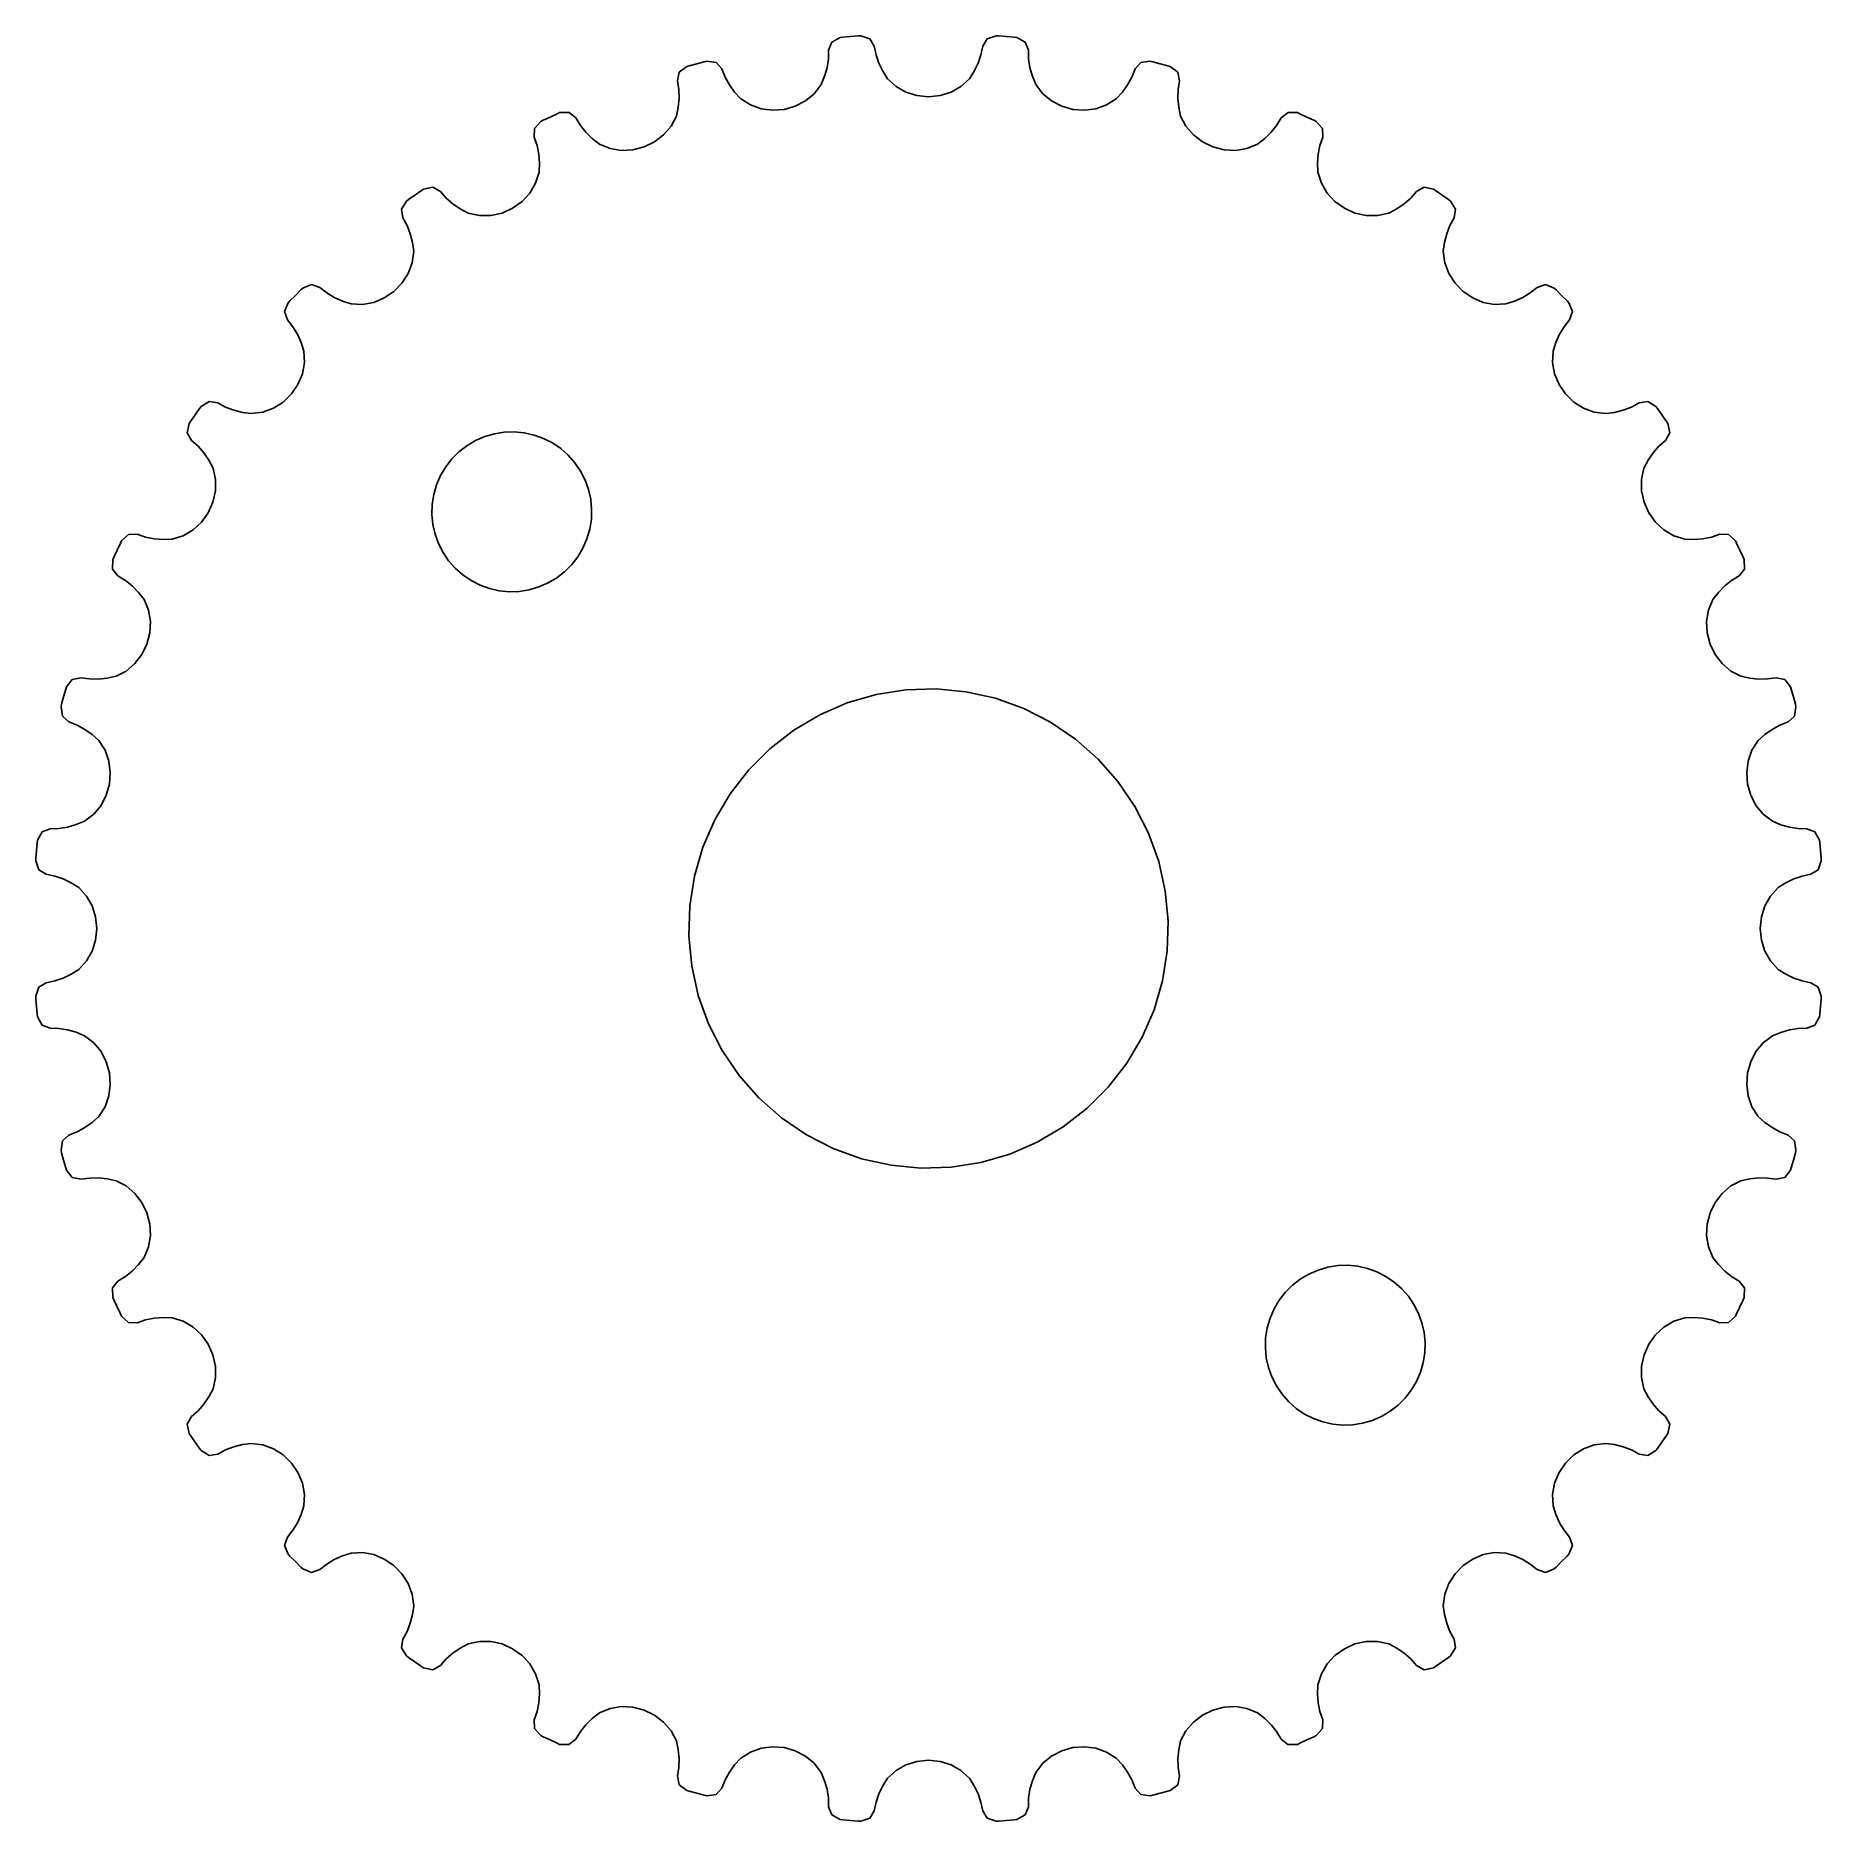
# Model space of a CAD drawing. Header units: metres. Extents: x -11 to 11, y 99 to 231.
# Drawn here: x -11.17 to 11.17, y 208.83 to 231.17 of the extents above.
import ezdxf

# ---------------------------------------------------------------- set-up
doc = ezdxf.new("R2010")
doc.units = ezdxf.units.M

msp = doc.modelspace()

# ---------------------------------------------------------------- linework, layer by layer
for p, q in [((-1.21014, 231.094), (-1.24944, 230.993)), ((-1.10609, 231.15), (-1.21014, 231.094)), ((-1.07396, 231.154), (-1.10609, 231.15)), ((-0.976593, 231.163), (-1.07396, 231.154)), ((-0.879135, 231.171), (-0.976593, 231.163)), ((-0.846924, 231.173), (-0.879135, 231.171)), ((-0.734589, 231.136), (-0.846924, 231.173)), ((-0.678375, 231.043), (-0.734589, 231.136)), ((0.734741, 231.136), (0.678375, 231.043)), ((0.846924, 231.173), (0.734741, 231.136)), ((0.879135, 231.171), (0.846924, 231.173)), ((0.976593, 231.163), (0.879135, 231.171)), ((1.07396, 231.154), (0.976593, 231.163)), ((1.10609, 231.15), (1.07396, 231.154)), ((1.21028, 231.094), (1.10609, 231.15)), ((1.24944, 230.993), (1.21028, 231.094)), ((-2.80554, 230.848), (-2.9001, 230.823)), ((-2.77423, 230.856), (-2.80554, 230.848)), ((-2.65717, 230.839), (-2.77423, 230.856)), ((-2.5856, 230.757), (-2.65717, 230.839)), ((-1.25269, 230.882), (-1.26949, 230.773)), ((-1.24944, 230.993), (-1.25269, 230.882)), ((-0.655991, 230.935), (-0.678375, 231.043)), ((-0.620392, 230.83), (-0.655991, 230.935)), ((0.656052, 230.935), (0.620544, 230.83)), ((0.678375, 231.043), (0.656052, 230.935)), ((1.25275, 230.882), (1.24944, 230.993)), ((1.26964, 230.773), (1.25275, 230.882)), ((2.6573, 230.839), (2.5856, 230.757)), ((2.77423, 230.856), (2.6573, 230.839)), ((2.80554, 230.848), (2.77423, 230.856)), ((2.9001, 230.823), (2.80554, 230.848)), ((-3.11826, 230.716), (-3.1393, 230.609)), ((-3.02553, 230.789), (-3.11826, 230.716)), ((-2.99445, 230.798), (-3.02553, 230.789)), ((-2.9001, 230.823), (-2.99445, 230.798)), ((-2.54482, 230.655), (-2.5856, 230.757)), ((-2.49158, 230.558), (-2.54482, 230.655)), ((-1.29945, 230.666), (-1.34222, 230.561)), ((-1.26949, 230.773), (-1.29945, 230.666)), ((-0.572189, 230.729), (-0.620392, 230.83)), ((-0.511993, 230.633), (-0.572189, 230.729)), ((-0.406158, 230.536), (-0.511993, 230.633)), ((0.511993, 230.633), (0.406158, 230.536)), ((0.572357, 230.729), (0.511993, 230.633)), ((0.620544, 230.83), (0.572357, 230.729)), ((1.29962, 230.666), (1.26964, 230.773)), ((1.34222, 230.561), (1.29962, 230.666)), ((2.54486, 230.655), (2.49173, 230.558)), ((2.5856, 230.757), (2.54486, 230.655)), ((2.99445, 230.798), (2.9001, 230.823)), ((3.02553, 230.789), (2.99445, 230.798)), ((3.11839, 230.716), (3.02553, 230.789)), ((3.1393, 230.609), (3.11839, 230.716)), ((-3.1393, 230.609), (-3.12338, 230.5)), ((-3.12096, 230.389), (-3.13179, 230.278)), ((-3.12338, 230.5), (-3.12096, 230.389)), ((-2.42662, 230.467), (-2.49158, 230.558)), ((-2.35068, 230.383), (-2.42662, 230.467)), ((-1.42958, 230.447), (-1.53999, 230.356)), ((-1.34222, 230.561), (-1.42958, 230.447)), ((-0.281647, 230.466), (-0.406158, 230.536)), ((-0.144287, 230.423), (-0.281647, 230.466)), ((0, 230.409), (-0.144287, 230.423)), ((0.144287, 230.423), (0, 230.409)), ((0.281647, 230.466), (0.144287, 230.423)), ((0.406158, 230.536), (0.281647, 230.466)), ((1.42958, 230.447), (1.34222, 230.561)), ((1.53999, 230.356), (1.42958, 230.447)), ((2.42679, 230.467), (2.35068, 230.383)), ((2.49173, 230.558), (2.42679, 230.467)), ((3.12109, 230.389), (3.12343, 230.5)), ((3.13196, 230.278), (3.12109, 230.389)), ((3.12343, 230.5), (3.1393, 230.609)), ((-4.6467, 230.196), (-4.73549, 230.155)), ((-4.61723, 230.21), (-4.6467, 230.196)), ((-4.49899, 230.213), (-4.61723, 230.21)), ((-4.41426, 230.145), (-4.49899, 230.213)), ((-3.15569, 230.167), (-3.22191, 230.04)), ((-3.13179, 230.278), (-3.15569, 230.167)), ((-2.22958, 230.306), (-2.35068, 230.383)), ((-2.09474, 230.258), (-2.22958, 230.306)), ((-1.95204, 230.24), (-2.09474, 230.258)), ((-1.80743, 230.25), (-1.95204, 230.24)), ((-1.66783, 230.29), (-1.80743, 230.25)), ((-1.53999, 230.356), (-1.66783, 230.29)), ((1.66783, 230.29), (1.53999, 230.356)), ((1.80743, 230.25), (1.66783, 230.29)), ((1.95204, 230.24), (1.80743, 230.25)), ((2.09474, 230.258), (1.95204, 230.24)), ((2.22958, 230.306), (2.09474, 230.258)), ((2.35068, 230.383), (2.22958, 230.306)), ((3.15569, 230.167), (3.13196, 230.278)), ((3.22191, 230.04), (3.15569, 230.167)), ((4.49911, 230.213), (4.41426, 230.145)), ((4.61723, 230.21), (4.49911, 230.213)), ((4.6467, 230.196), (4.61723, 230.21)), ((4.73549, 230.155), (4.6467, 230.196)), ((-4.93163, 230.011), (-4.93378, 229.902)), ((-4.85303, 230.1), (-4.93163, 230.011)), ((-4.82393, 230.114), (-4.85303, 230.1)), ((-4.73549, 230.155), (-4.82393, 230.114)), ((-4.35631, 230.051), (-4.41426, 230.145)), ((-4.28706, 229.965), (-4.35631, 230.051)), ((-4.20734, 229.887), (-4.28706, 229.965)), ((-3.22191, 230.04), (-3.31485, 229.931)), ((3.31485, 229.931), (3.22191, 230.04)), ((4.28722, 229.965), (4.20749, 229.887)), ((4.35637, 230.051), (4.28722, 229.965)), ((4.41426, 230.145), (4.35637, 230.051)), ((4.82393, 230.114), (4.73549, 230.155)), ((4.85303, 230.1), (4.82393, 230.114)), ((4.93175, 230.011), (4.85303, 230.1)), ((4.93378, 229.902), (4.93175, 230.011)), ((-4.93378, 229.902), (-4.89917, 229.798)), ((-4.89917, 229.798), (-4.87759, 229.689)), ((-4.11794, 229.817), (-4.20734, 229.887)), ((-3.98526, 229.762), (-4.11794, 229.817)), ((-3.84418, 229.738), (-3.98526, 229.762)), ((-3.70049, 229.745), (-3.84418, 229.738)), ((-3.55995, 229.781), (-3.70049, 229.745)), ((-3.42931, 229.844), (-3.55995, 229.781)), ((-3.31485, 229.931), (-3.42931, 229.844)), ((3.42931, 229.844), (3.31485, 229.931)), ((3.55995, 229.781), (3.42931, 229.844)), ((3.70049, 229.745), (3.55995, 229.781)), ((3.84418, 229.738), (3.70049, 229.745)), ((3.98526, 229.762), (3.84418, 229.738)), ((4.11794, 229.817), (3.98526, 229.762)), ((4.20749, 229.887), (4.11794, 229.817)), ((4.87773, 229.689), (4.89922, 229.798)), ((4.89922, 229.798), (4.93378, 229.902)), ((-4.87759, 229.689), (-4.86897, 229.578)), ((-4.86897, 229.578), (-4.87326, 229.465)), ((4.86913, 229.578), (4.87773, 229.689)), ((4.87326, 229.465), (4.86913, 229.578)), ((-6.20412, 229.277), (-6.31996, 229.253)), ((-6.10878, 229.224), (-6.20412, 229.277)), ((-4.91634, 229.328), (-4.98898, 229.204)), ((-4.87326, 229.465), (-4.91634, 229.328)), ((4.91634, 229.328), (4.87326, 229.465)), ((4.98898, 229.204), (4.91634, 229.328)), ((6.20424, 229.277), (6.10878, 229.224)), ((6.31996, 229.253), (6.20424, 229.277)), ((-6.53308, 229.103), (-6.59515, 229.003)), ((-6.50687, 229.122), (-6.53308, 229.103)), ((-6.427, 229.179), (-6.50687, 229.122)), ((-6.34666, 229.234), (-6.427, 229.179)), ((-6.31996, 229.253), (-6.34666, 229.234)), ((-6.03545, 229.142), (-6.10878, 229.224)), ((-5.95229, 229.069), (-6.03545, 229.142)), ((-5.8602, 229.006), (-5.95229, 229.069)), ((-5.08656, 229.099), (-5.20432, 229.014)), ((-4.98898, 229.204), (-5.08656, 229.099)), ((5.08656, 229.099), (4.98898, 229.204)), ((5.20432, 229.014), (5.08656, 229.099)), ((5.95242, 229.069), (5.86035, 229.006)), ((6.03549, 229.142), (5.95242, 229.069)), ((6.10878, 229.224), (6.03549, 229.142)), ((6.34666, 229.234), (6.31996, 229.253)), ((6.427, 229.179), (6.34666, 229.234)), ((6.50687, 229.122), (6.427, 229.179)), ((6.53308, 229.103), (6.50687, 229.122)), ((6.59526, 229.003), (6.53308, 229.103)), ((-6.59515, 229.003), (-6.57834, 228.895)), ((-6.57834, 228.895), (-6.52611, 228.798)), ((-5.76007, 228.953), (-5.8602, 229.006)), ((-5.61984, 228.922), (-5.76007, 228.953)), ((-5.47682, 228.923), (-5.61984, 228.922)), ((-5.33649, 228.954), (-5.47682, 228.923)), ((-5.20432, 229.014), (-5.33649, 228.954)), ((5.33649, 228.954), (5.20432, 229.014)), ((5.47682, 228.923), (5.33649, 228.954)), ((5.61984, 228.922), (5.47682, 228.923)), ((5.76007, 228.953), (5.61984, 228.922)), ((5.86035, 229.006), (5.76007, 228.953)), ((6.52614, 228.798), (6.57834, 228.895)), ((6.57834, 228.895), (6.59526, 229.003)), ((-6.52611, 228.798), (-6.48604, 228.695)), ((-6.48604, 228.695), (-6.45822, 228.587)), ((6.45836, 228.587), (6.48616, 228.695)), ((6.48616, 228.695), (6.52614, 228.798)), ((-6.44276, 228.475), (-6.46138, 228.332)), ((-6.45822, 228.587), (-6.44276, 228.475)), ((6.44276, 228.475), (6.45836, 228.587)), ((6.46138, 228.332), (6.44276, 228.475)), ((-6.51154, 228.198), (-6.58928, 228.077)), ((-6.46138, 228.332), (-6.51154, 228.198)), ((6.51154, 228.198), (6.46138, 228.332)), ((6.58928, 228.077), (6.51154, 228.198)), ((-7.85379, 227.992), (-7.92323, 227.923)), ((-7.83064, 228.015), (-7.85379, 227.992)), ((-7.72073, 228.058), (-7.83064, 228.015)), ((-7.61771, 228.023), (-7.72073, 228.058)), ((-7.53119, 227.955), (-7.61771, 228.023)), ((-7.43666, 227.897), (-7.53119, 227.955)), ((-6.69054, 227.973), (-6.81035, 227.892)), ((-6.58928, 228.077), (-6.69054, 227.973)), ((6.69054, 227.973), (6.58928, 228.077)), ((6.81035, 227.892), (6.69054, 227.973)), ((7.53123, 227.955), (7.43677, 227.897)), ((7.61771, 228.023), (7.53123, 227.955)), ((7.72084, 228.058), (7.61771, 228.023)), ((7.83064, 228.015), (7.72084, 228.058)), ((7.85379, 227.992), (7.83064, 228.015)), ((7.92323, 227.923), (7.85379, 227.992)), ((-8.01462, 227.831), (-8.05829, 227.721)), ((-8.05829, 227.721), (-8.02304, 227.618)), ((-7.99208, 227.854), (-8.01462, 227.831)), ((-7.92323, 227.923), (-7.99208, 227.854)), ((-7.33501, 227.851), (-7.43666, 227.897)), ((-7.22719, 227.816), (-7.33501, 227.851)), ((-7.08366, 227.81), (-7.22719, 227.816)), ((-6.94305, 227.836), (-7.08366, 227.81)), ((-6.81035, 227.892), (-6.94305, 227.836)), ((6.94305, 227.836), (6.81035, 227.892)), ((7.08366, 227.81), (6.94305, 227.836)), ((7.22719, 227.816), (7.08366, 227.81)), ((7.33514, 227.851), (7.22719, 227.816)), ((7.43677, 227.897), (7.33514, 227.851)), ((7.99208, 227.854), (7.92323, 227.923)), ((8.01462, 227.831), (7.99208, 227.854)), ((8.05838, 227.721), (8.01462, 227.831)), ((8.02304, 227.618), (8.05838, 227.721)), ((-8.02304, 227.618), (-7.95474, 227.531)), ((-7.95474, 227.531), (-7.8974, 227.437)), ((7.89749, 227.437), (7.95477, 227.531)), ((7.95477, 227.531), (8.02304, 227.618)), ((-7.8974, 227.437), (-7.85123, 227.335)), ((-7.85123, 227.335), (-7.8165, 227.227)), ((7.8165, 227.227), (7.85135, 227.335)), ((7.85135, 227.335), (7.89749, 227.437)), ((-7.81009, 227.084), (-7.83624, 226.943)), ((-7.8165, 227.227), (-7.81009, 227.084)), ((7.81009, 227.084), (7.8165, 227.227)), ((7.83624, 226.943), (7.81009, 227.084)), ((-7.83624, 226.943), (-7.89177, 226.81)), ((7.89177, 226.81), (7.83624, 226.943)), ((-9.00276, 226.595), (-9.10341, 226.533)), ((-8.89516, 226.578), (-9.00276, 226.595)), ((-8.07727, 226.589), (-8.19832, 226.512)), ((-7.97346, 226.691), (-8.07727, 226.589)), ((-7.89177, 226.81), (-7.97346, 226.691)), ((7.97346, 226.691), (7.89177, 226.81)), ((8.07727, 226.589), (7.97346, 226.691)), ((8.19832, 226.512), (8.07727, 226.589)), ((9.00285, 226.595), (8.89516, 226.578)), ((9.10341, 226.533), (9.00285, 226.595)), ((-9.17873, 226.427), (-9.23445, 226.347)), ((-9.12228, 226.507), (-9.17873, 226.427)), ((-9.10341, 226.533), (-9.12228, 226.507)), ((-8.79811, 226.526), (-8.89516, 226.578)), ((-8.69507, 226.486), (-8.79811, 226.526)), ((-8.58694, 226.458), (-8.69507, 226.486)), ((-8.47472, 226.443), (-8.58694, 226.458)), ((-8.33226, 226.461), (-8.47472, 226.443)), ((-8.19832, 226.512), (-8.33226, 226.461)), ((8.33226, 226.461), (8.19832, 226.512)), ((8.47472, 226.443), (8.33226, 226.461)), ((8.58705, 226.458), (8.47472, 226.443)), ((8.69516, 226.486), (8.58705, 226.458)), ((8.79814, 226.526), (8.69516, 226.486)), ((8.89516, 226.578), (8.79814, 226.526)), ((9.12228, 226.507), (9.10341, 226.533)), ((9.17873, 226.427), (9.12228, 226.507)), ((9.23445, 226.347), (9.17873, 226.427)), ((-9.25264, 226.32), (-9.27658, 226.204)), ((-9.27658, 226.204), (-9.22395, 226.109)), ((-9.23445, 226.347), (-9.25264, 226.32)), ((-5.6689, 226.106), (-5.55365, 226.156)), ((-5.55365, 226.156), (-5.43304, 226.191)), ((-5.43304, 226.191), (-5.30901, 226.21)), ((-5.30901, 226.21), (-5.18349, 226.214)), ((-5.18349, 226.214), (-5.05847, 226.203)), ((-5.05847, 226.203), (-4.93591, 226.175)), ((-4.93591, 226.175), (-4.81776, 226.133)), ((9.22395, 226.109), (9.27664, 226.204)), ((9.25264, 226.32), (9.23445, 226.347)), ((9.27664, 226.204), (9.25264, 226.32)), ((-9.22395, 226.109), (-9.14168, 226.035)), ((-9.14168, 226.035), (-9.0688, 225.952)), ((-9.0688, 225.952), (-9.00569, 225.86)), ((-5.96501, 225.876), (-5.87622, 225.965)), ((-5.87622, 225.965), (-5.77699, 226.042)), ((-5.77699, 226.042), (-5.6689, 226.106)), ((-4.81776, 226.133), (-4.70586, 226.076)), ((-4.70586, 226.076), (-4.60201, 226.005)), ((-4.60201, 226.005), (-4.5078, 225.922)), ((-4.5078, 225.922), (-4.42474, 225.828)), ((9.00578, 225.86), (9.06888, 225.952)), ((9.06888, 225.952), (9.14171, 226.035)), ((9.14171, 226.035), (9.22395, 226.109)), ((-9.00569, 225.86), (-8.95274, 225.76)), ((-8.95274, 225.76), (-8.92151, 225.62)), ((-6.10591, 225.669), (-6.04199, 225.777)), ((-6.04199, 225.777), (-5.96501, 225.876)), ((-4.42474, 225.828), (-4.35416, 225.724)), ((-4.35416, 225.724), (-4.29715, 225.612)), ((8.92151, 225.62), (8.95274, 225.76)), ((8.95274, 225.76), (9.00578, 225.86)), ((-8.92284, 225.477), (-8.95448, 225.336)), ((-8.92151, 225.62), (-8.92284, 225.477)), ((-6.19083, 225.433), (-6.15579, 225.554)), ((-6.15579, 225.554), (-6.10591, 225.669)), ((-4.29715, 225.612), (-4.25461, 225.494)), ((-4.25461, 225.494), (-4.22722, 225.371)), ((8.92284, 225.477), (8.92151, 225.62)), ((8.95448, 225.336), (8.92284, 225.477)), ((-8.95448, 225.336), (-9.01413, 225.204)), ((-6.21442, 225.183), (-6.21046, 225.309)), ((-6.21046, 225.309), (-6.19083, 225.433)), ((-4.22722, 225.371), (-4.21539, 225.246)), ((9.01413, 225.204), (8.95448, 225.336)), ((-9.09879, 225.087), (-9.20448, 224.989)), ((-9.01413, 225.204), (-9.09879, 225.087)), ((-6.20259, 225.058), (-6.21442, 225.183)), ((-6.1752, 224.936), (-6.20259, 225.058)), ((-4.21935, 225.121), (-4.23898, 224.997)), ((-4.21539, 225.246), (-4.21935, 225.121)), ((9.09879, 225.087), (9.01413, 225.204)), ((9.20448, 224.989), (9.09879, 225.087)), ((-10.1136, 224.824), (-10.1553, 224.735)), ((-10.0996, 224.853), (-10.1136, 224.824)), ((-10.0112, 224.932), (-10.0996, 224.853)), ((-9.90234, 224.934), (-10.0112, 224.932)), ((-9.7977, 224.899), (-9.90234, 224.934)), ((-9.68927, 224.878), (-9.7977, 224.899)), ((-9.57797, 224.869), (-9.68927, 224.878)), ((-9.46474, 224.873), (-9.57797, 224.869)), ((-9.32768, 224.916), (-9.46474, 224.873)), ((-9.20448, 224.989), (-9.32768, 224.916)), ((-6.13266, 224.818), (-6.1752, 224.936)), ((-6.07565, 224.706), (-6.13266, 224.818)), ((-4.27403, 224.876), (-4.3239, 224.761)), ((-4.23898, 224.997), (-4.27403, 224.876)), ((9.32768, 224.916), (9.20448, 224.989)), ((9.46474, 224.873), (9.32768, 224.916)), ((9.57806, 224.869), (9.46474, 224.873)), ((9.68935, 224.878), (9.57806, 224.869)), ((9.79773, 224.899), (9.68935, 224.878)), ((9.90234, 224.934), (9.79773, 224.899)), ((10.0113, 224.932), (9.90234, 224.934)), ((10.0996, 224.853), (10.0113, 224.932)), ((10.1136, 224.824), (10.0996, 224.853)), ((10.1553, 224.735), (10.1136, 224.824)), ((-10.2095, 224.617), (-10.213, 224.499)), ((-10.1962, 224.647), (-10.2095, 224.617)), ((-10.1553, 224.735), (-10.1962, 224.647)), ((-6.00507, 224.602), (-6.07565, 224.706)), ((-5.92201, 224.508), (-6.00507, 224.602)), ((-4.38783, 224.653), (-4.4648, 224.554)), ((-4.3239, 224.761), (-4.38783, 224.653)), ((10.1962, 224.647), (10.1553, 224.735)), ((10.2095, 224.617), (10.1962, 224.647)), ((10.213, 224.499), (10.2095, 224.617)), ((-10.213, 224.499), (-10.1446, 224.414)), ((-10.1446, 224.414), (-10.0508, 224.356)), ((-10.0508, 224.356), (-9.96466, 224.287)), ((-5.8278, 224.425), (-5.92201, 224.508)), ((-5.72395, 224.354), (-5.8278, 224.425)), ((-5.61206, 224.297), (-5.72395, 224.354)), ((-4.65282, 224.388), (-4.76091, 224.324)), ((-4.55359, 224.465), (-4.65282, 224.388)), ((-4.4648, 224.554), (-4.55359, 224.465)), ((9.96471, 224.287), (10.0509, 224.356)), ((10.0509, 224.356), (10.1446, 224.414)), ((10.1446, 224.414), (10.213, 224.499)), ((-9.96466, 224.287), (-9.88652, 224.207)), ((-9.88652, 224.207), (-9.81696, 224.118)), ((-5.4939, 224.255), (-5.61206, 224.297)), ((-5.37134, 224.227), (-5.4939, 224.255)), ((-5.24632, 224.215), (-5.37134, 224.227)), ((-5.1208, 224.219), (-5.24632, 224.215)), ((-4.99677, 224.239), (-5.1208, 224.219)), ((-4.87616, 224.274), (-4.99677, 224.239)), ((-4.76091, 224.324), (-4.87616, 224.274)), ((9.81696, 224.118), (9.88657, 224.207)), ((9.88657, 224.207), (9.96471, 224.287)), ((-9.81696, 224.118), (-9.76184, 223.985)), ((-9.76184, 223.985), (-9.73831, 223.844)), ((9.73831, 223.844), (9.76184, 223.985)), ((9.76184, 223.985), (9.81696, 224.118)), ((-9.74512, 223.7), (-9.78091, 223.56)), ((-9.73831, 223.844), (-9.74512, 223.7)), ((9.74512, 223.7), (9.73831, 223.844)), ((9.78091, 223.56), (9.74512, 223.7)), ((-9.78091, 223.56), (-9.84383, 223.429)), ((9.84383, 223.429), (9.78091, 223.56)), ((-9.93098, 223.315), (-10.0397, 223.222)), ((-9.84383, 223.429), (-9.93098, 223.315)), ((9.93098, 223.315), (9.84383, 223.429)), ((10.0397, 223.222), (9.93098, 223.315)), ((-10.7888, 223.026), (-10.7976, 222.994)), ((-10.7155, 223.118), (-10.7888, 223.026)), ((-10.6086, 223.139), (-10.7155, 223.118)), ((-10.4996, 223.123), (-10.6086, 223.139)), ((-10.3891, 223.121), (-10.4996, 223.123)), ((-10.278, 223.132), (-10.3891, 223.121)), ((-10.1672, 223.156), (-10.278, 223.132)), ((-10.0397, 223.222), (-10.1672, 223.156)), ((10.1672, 223.156), (10.0397, 223.222)), ((10.278, 223.132), (10.1672, 223.156)), ((10.3891, 223.121), (10.278, 223.132)), ((10.4996, 223.123), (10.3891, 223.121)), ((10.6086, 223.139), (10.4996, 223.123)), ((10.7156, 223.118), (10.6086, 223.139)), ((10.7888, 223.026), (10.7156, 223.118)), ((10.7976, 222.994), (10.7888, 223.026)), ((-10.8482, 222.806), (-10.8562, 222.774)), ((-10.8233, 222.9), (-10.8482, 222.806)), ((-10.7976, 222.994), (-10.8233, 222.9)), ((-1.36197, 222.673), (-1.0162, 222.823)), ((-1.0162, 222.823), (-0.654419, 222.928)), ((-0.654419, 222.928), (-0.282318, 222.987)), ((-0.282318, 222.987), (0.094223, 222.999)), ((0.094223, 222.999), (0.469299, 222.963)), ((0.469299, 222.963), (0.83696, 222.881)), ((0.83696, 222.881), (1.19144, 222.753)), ((10.8233, 222.9), (10.7976, 222.994)), ((10.8482, 222.806), (10.8233, 222.9)), ((10.8562, 222.774), (10.8482, 222.806)), ((-10.8562, 222.774), (-10.8391, 222.657)), ((-10.8391, 222.657), (-10.757, 222.586)), ((-10.757, 222.586), (-10.6546, 222.545)), ((-1.68625, 222.481), (-1.36197, 222.673)), ((1.19144, 222.753), (1.52711, 222.582)), ((1.52711, 222.582), (1.83871, 222.37)), ((10.6546, 222.545), (10.757, 222.586)), ((10.757, 222.586), (10.8391, 222.657)), ((10.8391, 222.657), (10.8562, 222.774)), ((-10.6546, 222.545), (-10.5577, 222.492)), ((-10.5577, 222.492), (-10.4669, 222.427)), ((-10.4669, 222.427), (-10.3829, 222.351)), ((-10.3829, 222.351), (-10.3056, 222.23)), ((-1.98393, 222.25), (-1.68625, 222.481)), ((1.83871, 222.37), (2.12131, 222.121)), ((10.3056, 222.23), (10.3829, 222.351)), ((10.3829, 222.351), (10.467, 222.427)), ((10.467, 222.427), (10.5578, 222.492)), ((10.5578, 222.492), (10.6546, 222.545)), ((-10.3056, 222.23), (-10.2579, 222.095)), ((-2.25032, 221.984), (-1.98393, 222.25)), ((2.12131, 222.121), (2.37045, 221.839)), ((10.2579, 222.095), (10.3056, 222.23)), ((-10.2579, 222.095), (-10.2397, 221.952)), ((-10.2397, 221.952), (-10.2505, 221.807)), ((-2.48123, 221.686), (-2.25032, 221.984)), ((10.2397, 221.952), (10.2579, 222.095)), ((10.2505, 221.807), (10.2397, 221.952)), ((-10.2505, 221.807), (-10.2898, 221.668)), ((-2.673, 221.362), (-2.48123, 221.686)), ((2.37045, 221.839), (2.58221, 221.527)), ((10.2898, 221.668), (10.2505, 221.807)), ((-10.3557, 221.54), (-10.4466, 221.43)), ((-10.2898, 221.668), (-10.3557, 221.54)), ((2.58221, 221.527), (2.75325, 221.191)), ((10.3557, 221.54), (10.2898, 221.668)), ((10.4466, 221.43), (10.3557, 221.54)), ((-10.9926, 221.249), (-11.0943, 221.21)), ((-10.8825, 221.253), (-10.9926, 221.249)), ((-10.7732, 221.27), (-10.8825, 221.253)), ((-10.6657, 221.3), (-10.7732, 221.27)), ((-10.5607, 221.342), (-10.6657, 221.3)), ((-10.4466, 221.43), (-10.5607, 221.342)), ((-2.82263, 221.016), (-2.673, 221.362)), ((10.5607, 221.342), (10.4466, 221.43)), ((10.6657, 221.299), (10.5607, 221.342)), ((10.7733, 221.269), (10.6657, 221.299)), ((10.8825, 221.253), (10.7733, 221.269)), ((10.9926, 221.249), (10.8825, 221.253)), ((11.0943, 221.21), (10.9926, 221.249)), ((-11.1536, 221.074), (-11.1625, 220.977)), ((-11.1503, 221.106), (-11.1536, 221.074)), ((-11.0943, 221.21), (-11.1503, 221.106)), ((-2.92773, 220.654), (-2.82263, 221.016)), ((2.75325, 221.191), (2.88087, 220.837)), ((11.1503, 221.106), (11.0943, 221.21)), ((11.1536, 221.074), (11.1503, 221.106)), ((11.1625, 220.977), (11.1536, 221.074)), ((-11.1706, 220.879), (-11.173, 220.847)), ((-11.173, 220.847), (-11.1359, 220.735)), ((-11.1625, 220.977), (-11.1706, 220.879)), ((2.88087, 220.837), (2.96306, 220.469)), ((11.1359, 220.735), (11.173, 220.847)), ((11.1706, 220.879), (11.1625, 220.977)), ((11.173, 220.847), (11.1706, 220.879)), ((-11.1359, 220.735), (-11.0426, 220.678)), ((-11.0426, 220.678), (-10.9347, 220.656)), ((-10.9347, 220.656), (-10.83, 220.621)), ((-10.83, 220.621), (-10.7293, 220.572)), ((-10.7293, 220.572), (-10.6333, 220.512)), ((-2.98668, 220.282), (-2.92773, 220.654)), ((10.6333, 220.512), (10.7293, 220.572)), ((10.7293, 220.572), (10.83, 220.62)), ((10.83, 220.62), (10.9347, 220.656)), ((10.9347, 220.656), (11.0426, 220.678)), ((11.0426, 220.678), (11.1359, 220.735)), ((-10.6333, 220.512), (-10.5362, 220.406)), ((-10.5362, 220.406), (-10.4658, 220.282)), ((2.96306, 220.469), (2.9985, 220.094)), ((10.4658, 220.282), (10.5362, 220.406)), ((10.5362, 220.406), (10.6333, 220.512)), ((-10.4658, 220.282), (-10.4231, 220.144)), ((-10.4231, 220.144), (-10.4086, 220)), ((-2.9985, 219.906), (-2.98668, 220.282)), ((10.4086, 220), (10.4231, 220.144)), ((10.4231, 220.144), (10.4658, 220.282)), ((-10.4086, 220), (-10.4231, 219.856)), ((-2.96306, 219.531), (-2.9985, 219.906)), ((2.9985, 220.094), (2.98668, 219.718)), ((10.4231, 219.856), (10.4086, 220)), ((-10.4658, 219.718), (-10.5362, 219.594)), ((-10.4231, 219.856), (-10.4658, 219.718)), ((2.98668, 219.718), (2.92773, 219.346)), ((10.4658, 219.718), (10.4231, 219.856)), ((10.5362, 219.594), (10.4658, 219.718)), ((-10.6333, 219.488), (-10.7293, 219.428)), ((-10.5362, 219.594), (-10.6333, 219.488)), ((-2.88087, 219.163), (-2.96306, 219.531)), ((10.6333, 219.488), (10.5362, 219.594)), ((10.7293, 219.428), (10.6333, 219.488)), ((-11.1359, 219.265), (-11.173, 219.153)), ((-11.0426, 219.322), (-11.1359, 219.265)), ((-10.9347, 219.344), (-11.0426, 219.322)), ((-10.83, 219.38), (-10.9347, 219.344)), ((-10.7293, 219.428), (-10.83, 219.38)), ((2.92773, 219.346), (2.82263, 218.984)), ((10.83, 219.379), (10.7293, 219.428)), ((10.9347, 219.344), (10.83, 219.379)), ((11.0426, 219.322), (10.9347, 219.344)), ((11.1359, 219.265), (11.0426, 219.322)), ((11.173, 219.153), (11.1359, 219.265)), ((-11.173, 219.153), (-11.1706, 219.121)), ((-11.1706, 219.121), (-11.1625, 219.023)), ((-11.1625, 219.023), (-11.1536, 218.926)), ((-2.75325, 218.809), (-2.88087, 219.163)), ((11.1536, 218.926), (11.1625, 219.023)), ((11.1625, 219.023), (11.1706, 219.121)), ((11.1706, 219.121), (11.173, 219.153)), ((-11.1536, 218.926), (-11.1503, 218.894)), ((-11.1503, 218.894), (-11.0943, 218.79)), ((-11.0943, 218.79), (-10.9926, 218.751)), ((-2.58221, 218.473), (-2.75325, 218.809)), ((2.82263, 218.984), (2.673, 218.638)), ((10.9926, 218.751), (11.0943, 218.79)), ((11.0943, 218.79), (11.1503, 218.894)), ((11.1503, 218.894), (11.1536, 218.926)), ((-10.9926, 218.751), (-10.8825, 218.747)), ((-10.8825, 218.747), (-10.7733, 218.731)), ((-10.7733, 218.731), (-10.6657, 218.701)), ((-10.6657, 218.701), (-10.5607, 218.658)), ((-10.5607, 218.658), (-10.4466, 218.57)), ((-10.4466, 218.57), (-10.3557, 218.46)), ((2.673, 218.638), (2.48123, 218.314)), ((10.3557, 218.46), (10.4466, 218.57)), ((10.4466, 218.57), (10.5607, 218.658)), ((10.5607, 218.658), (10.6657, 218.7)), ((10.6657, 218.7), (10.7732, 218.73)), ((10.7732, 218.73), (10.8825, 218.747)), ((10.8825, 218.747), (10.9926, 218.751)), ((-10.3557, 218.46), (-10.2898, 218.332)), ((-10.2898, 218.332), (-10.2505, 218.193)), ((-2.37045, 218.161), (-2.58221, 218.473)), ((10.2505, 218.193), (10.2898, 218.332)), ((10.2898, 218.332), (10.3557, 218.46)), ((-10.2505, 218.193), (-10.2397, 218.048)), ((-2.12131, 217.879), (-2.37045, 218.161)), ((2.48123, 218.314), (2.25032, 218.016)), ((10.2397, 218.048), (10.2505, 218.193)), ((-10.2579, 217.905), (-10.3056, 217.77)), ((-10.2397, 218.048), (-10.2579, 217.905)), ((-1.83871, 217.63), (-2.12131, 217.879)), ((2.25032, 218.016), (1.98393, 217.75)), ((10.2579, 217.905), (10.2397, 218.048)), ((10.3056, 217.77), (10.2579, 217.905)), ((-10.3056, 217.77), (-10.3829, 217.649)), ((1.98393, 217.75), (1.68625, 217.519)), ((10.3829, 217.649), (10.3056, 217.77)), ((-10.6546, 217.455), (-10.757, 217.414)), ((-10.5578, 217.508), (-10.6546, 217.455)), ((-10.467, 217.573), (-10.5578, 217.508)), ((-10.3829, 217.649), (-10.467, 217.573)), ((-1.52711, 217.418), (-1.83871, 217.63)), ((1.68625, 217.519), (1.36197, 217.327)), ((10.4669, 217.573), (10.3829, 217.649)), ((10.5577, 217.508), (10.4669, 217.573)), ((10.6546, 217.455), (10.5577, 217.508)), ((10.757, 217.414), (10.6546, 217.455)), ((-10.8391, 217.343), (-10.8562, 217.226)), ((-10.8562, 217.226), (-10.8482, 217.194)), ((-10.757, 217.414), (-10.8391, 217.343)), ((-1.19144, 217.247), (-1.52711, 217.418)), ((-0.83696, 217.119), (-1.19144, 217.247)), ((1.36197, 217.327), (1.0162, 217.177)), ((10.8391, 217.343), (10.757, 217.414)), ((10.8562, 217.226), (10.8391, 217.343)), ((10.8482, 217.194), (10.8562, 217.226)), ((-10.8482, 217.194), (-10.8233, 217.1)), ((-10.8233, 217.1), (-10.7976, 217.006)), ((-10.7976, 217.006), (-10.7888, 216.974)), ((-0.469299, 217.037), (-0.83696, 217.119)), ((-0.094223, 217.001), (-0.469299, 217.037)), ((0.282318, 217.013), (-0.094223, 217.001)), ((0.654419, 217.072), (0.282318, 217.013)), ((1.0162, 217.177), (0.654419, 217.072)), ((10.7888, 216.974), (10.7976, 217.006)), ((10.7976, 217.006), (10.8233, 217.1)), ((10.8233, 217.1), (10.8482, 217.194)), ((-10.7888, 216.974), (-10.7156, 216.882)), ((-10.7156, 216.882), (-10.6086, 216.861)), ((-10.6086, 216.861), (-10.4996, 216.877)), ((-10.4996, 216.877), (-10.3891, 216.879)), ((-10.3891, 216.879), (-10.278, 216.868)), ((-10.278, 216.868), (-10.1672, 216.844)), ((-10.1672, 216.844), (-10.0397, 216.778)), ((-10.0397, 216.778), (-9.93098, 216.685)), ((9.93098, 216.685), (10.0397, 216.778)), ((10.0397, 216.778), (10.1672, 216.844)), ((10.1672, 216.844), (10.278, 216.868)), ((10.278, 216.868), (10.3891, 216.879)), ((10.3891, 216.879), (10.4996, 216.877)), ((10.4996, 216.877), (10.6086, 216.861)), ((10.6086, 216.861), (10.7155, 216.882)), ((10.7155, 216.882), (10.7888, 216.974)), ((-9.93098, 216.685), (-9.84383, 216.571)), ((-9.84383, 216.571), (-9.78091, 216.44)), ((9.78091, 216.44), (9.84383, 216.571)), ((9.84383, 216.571), (9.93098, 216.685)), ((-9.78091, 216.44), (-9.74512, 216.3)), ((9.74512, 216.3), (9.78091, 216.44)), ((-9.73831, 216.156), (-9.76184, 216.015)), ((-9.74512, 216.3), (-9.73831, 216.156)), ((9.73831, 216.156), (9.74512, 216.3)), ((9.76184, 216.015), (9.73831, 216.156)), ((-9.81696, 215.882), (-9.88657, 215.793)), ((-9.76184, 216.015), (-9.81696, 215.882)), ((9.81696, 215.882), (9.76184, 216.015)), ((9.88652, 215.793), (9.81696, 215.882)), ((-10.0509, 215.644), (-10.1446, 215.586)), ((-9.96471, 215.713), (-10.0509, 215.644)), ((-9.88657, 215.793), (-9.96471, 215.713)), ((4.65282, 215.612), (4.76091, 215.676)), ((4.76091, 215.676), (4.87616, 215.726)), ((4.87616, 215.726), (4.99677, 215.761)), ((4.99677, 215.761), (5.1208, 215.781)), ((5.1208, 215.781), (5.24632, 215.785)), ((5.24632, 215.785), (5.37134, 215.773)), ((5.37134, 215.773), (5.4939, 215.745)), ((5.4939, 215.745), (5.61206, 215.703)), ((5.61206, 215.703), (5.72395, 215.646)), ((5.72395, 215.646), (5.8278, 215.575)), ((9.96466, 215.713), (9.88652, 215.793)), ((10.0508, 215.644), (9.96466, 215.713)), ((10.1446, 215.586), (10.0508, 215.644)), ((-10.1446, 215.586), (-10.213, 215.501)), ((-10.213, 215.501), (-10.2095, 215.383)), ((4.38783, 215.347), (4.4648, 215.446)), ((4.4648, 215.446), (4.55359, 215.535)), ((4.55359, 215.535), (4.65282, 215.612)), ((5.8278, 215.575), (5.92201, 215.492)), ((5.92201, 215.492), (6.00507, 215.398)), ((10.213, 215.501), (10.1446, 215.586)), ((10.2095, 215.383), (10.213, 215.501)), ((-10.2095, 215.383), (-10.1962, 215.353)), ((-10.1962, 215.353), (-10.1553, 215.265)), ((-10.1553, 215.265), (-10.1136, 215.176)), ((4.27403, 215.124), (4.3239, 215.239)), ((4.3239, 215.239), (4.38783, 215.347)), ((6.00507, 215.398), (6.07565, 215.294)), ((6.07565, 215.294), (6.13266, 215.182)), ((10.1136, 215.176), (10.1553, 215.265)), ((10.1553, 215.265), (10.1962, 215.353)), ((10.1962, 215.353), (10.2095, 215.383)), ((-10.1136, 215.176), (-10.0996, 215.147)), ((-10.0996, 215.147), (-10.0113, 215.068)), ((-10.0113, 215.068), (-9.90234, 215.066)), ((-9.90234, 215.066), (-9.79773, 215.101)), ((-9.79773, 215.101), (-9.68935, 215.122)), ((-9.68935, 215.122), (-9.57806, 215.131)), ((-9.57806, 215.131), (-9.46474, 215.127)), ((-9.46474, 215.127), (-9.32768, 215.084)), ((-9.32768, 215.084), (-9.20448, 215.011)), ((-9.20448, 215.011), (-9.09879, 214.913)), ((4.21935, 214.879), (4.23898, 215.003)), ((4.23898, 215.003), (4.27403, 215.124)), ((6.13266, 215.182), (6.1752, 215.064)), ((6.1752, 215.064), (6.20259, 214.942)), ((9.09879, 214.913), (9.20448, 215.011)), ((9.20448, 215.011), (9.32768, 215.084)), ((9.32768, 215.084), (9.46474, 215.127)), ((9.46474, 215.127), (9.57797, 215.131)), ((9.57797, 215.131), (9.68927, 215.122)), ((9.68927, 215.122), (9.7977, 215.101)), ((9.7977, 215.101), (9.90234, 215.066)), ((9.90234, 215.066), (10.0112, 215.068)), ((10.0112, 215.068), (10.0996, 215.147)), ((10.0996, 215.147), (10.1136, 215.176)), ((-9.09879, 214.913), (-9.01413, 214.796)), ((-9.01413, 214.796), (-8.95448, 214.664)), ((4.21539, 214.754), (4.21935, 214.879)), ((4.22722, 214.629), (4.21539, 214.754)), ((6.20259, 214.942), (6.21442, 214.817)), ((6.21442, 214.817), (6.21046, 214.691)), ((8.95448, 214.664), (9.01413, 214.796)), ((9.01413, 214.796), (9.09879, 214.913)), ((-8.95448, 214.664), (-8.92284, 214.523)), ((-8.92284, 214.523), (-8.92151, 214.38)), ((4.25461, 214.506), (4.22722, 214.629)), ((6.19083, 214.567), (6.15579, 214.446)), ((6.21046, 214.691), (6.19083, 214.567)), ((8.92151, 214.38), (8.92284, 214.523)), ((8.92284, 214.523), (8.95448, 214.664)), ((-8.92151, 214.38), (-8.95274, 214.24)), ((4.29715, 214.388), (4.25461, 214.506)), ((4.35416, 214.276), (4.29715, 214.388)), ((6.10591, 214.331), (6.04199, 214.223)), ((6.15579, 214.446), (6.10591, 214.331)), ((8.95274, 214.24), (8.92151, 214.38)), ((-9.00578, 214.14), (-9.06888, 214.048)), ((-8.95274, 214.24), (-9.00578, 214.14)), ((4.42474, 214.172), (4.35416, 214.276)), ((4.5078, 214.078), (4.42474, 214.172)), ((4.60201, 213.995), (4.5078, 214.078)), ((5.96501, 214.124), (5.87622, 214.035)), ((6.04199, 214.223), (5.96501, 214.124)), ((9.00569, 214.14), (8.95274, 214.24)), ((9.0688, 214.048), (9.00569, 214.14)), ((-9.22395, 213.891), (-9.27664, 213.796)), ((-9.14171, 213.965), (-9.22395, 213.891)), ((-9.06888, 214.048), (-9.14171, 213.965)), ((4.70586, 213.924), (4.60201, 213.995)), ((4.81776, 213.867), (4.70586, 213.924)), ((4.93591, 213.825), (4.81776, 213.867)), ((5.6689, 213.894), (5.55365, 213.844)), ((5.77699, 213.958), (5.6689, 213.894)), ((5.87622, 214.035), (5.77699, 213.958)), ((9.14168, 213.965), (9.0688, 214.048)), ((9.22395, 213.891), (9.14168, 213.965)), ((9.27658, 213.796), (9.22395, 213.891)), ((-9.27664, 213.796), (-9.25264, 213.68)), ((-9.25264, 213.68), (-9.23445, 213.653)), ((-9.23445, 213.653), (-9.17873, 213.573)), ((5.05847, 213.797), (4.93591, 213.825)), ((5.18349, 213.786), (5.05847, 213.797)), ((5.30901, 213.79), (5.18349, 213.786)), ((5.43304, 213.809), (5.30901, 213.79)), ((5.55365, 213.844), (5.43304, 213.809)), ((9.17873, 213.573), (9.23445, 213.653)), ((9.23445, 213.653), (9.25264, 213.68)), ((9.25264, 213.68), (9.27658, 213.796)), ((-9.17873, 213.573), (-9.12228, 213.493)), ((-9.12228, 213.493), (-9.10341, 213.467)), ((-9.10341, 213.467), (-9.00285, 213.405)), ((-9.00285, 213.405), (-8.89516, 213.422)), ((-8.89516, 213.422), (-8.79814, 213.474)), ((-8.79814, 213.474), (-8.69516, 213.514)), ((-8.69516, 213.514), (-8.58705, 213.542)), ((-8.58705, 213.542), (-8.47472, 213.557)), ((-8.47472, 213.557), (-8.33226, 213.539)), ((-8.33226, 213.539), (-8.19832, 213.488)), ((-8.19832, 213.488), (-8.07727, 213.411)), ((-8.07727, 213.411), (-7.97346, 213.309)), ((7.97346, 213.309), (8.07727, 213.411)), ((8.07727, 213.411), (8.19832, 213.488)), ((8.19832, 213.488), (8.33226, 213.539)), ((8.33226, 213.539), (8.47472, 213.557)), ((8.47472, 213.557), (8.58694, 213.542)), ((8.58694, 213.542), (8.69507, 213.514)), ((8.69507, 213.514), (8.79811, 213.474)), ((8.79811, 213.474), (8.89516, 213.422)), ((8.89516, 213.422), (9.00276, 213.405)), ((9.00276, 213.405), (9.10341, 213.467)), ((9.10341, 213.467), (9.12228, 213.493)), ((9.12228, 213.493), (9.17873, 213.573)), ((-7.97346, 213.309), (-7.89177, 213.19)), ((-7.89177, 213.19), (-7.83624, 213.057)), ((7.83624, 213.057), (7.89177, 213.19)), ((7.89177, 213.19), (7.97346, 213.309)), ((-7.83624, 213.057), (-7.81009, 212.916)), ((7.81009, 212.916), (7.83624, 213.057)), ((-7.8165, 212.773), (-7.85135, 212.665)), ((-7.81009, 212.916), (-7.8165, 212.773)), ((7.8165, 212.773), (7.81009, 212.916)), ((7.85123, 212.665), (7.8165, 212.773)), ((-7.89749, 212.563), (-7.95477, 212.469)), ((-7.85135, 212.665), (-7.89749, 212.563)), ((7.8974, 212.563), (7.85123, 212.665)), ((7.95474, 212.469), (7.8974, 212.563)), ((-8.02304, 212.382), (-8.05838, 212.279)), ((-7.95477, 212.469), (-8.02304, 212.382)), ((8.02304, 212.382), (7.95474, 212.469)), ((8.05829, 212.279), (8.02304, 212.382)), ((-8.05838, 212.279), (-8.01462, 212.169)), ((-8.01462, 212.169), (-7.99208, 212.146)), ((-7.99208, 212.146), (-7.92323, 212.077)), ((-7.92323, 212.077), (-7.85379, 212.008)), ((-7.53123, 212.045), (-7.43677, 212.103)), ((-7.43677, 212.103), (-7.33514, 212.149)), ((-7.33514, 212.149), (-7.22719, 212.184)), ((-7.22719, 212.184), (-7.08366, 212.19)), ((-7.08366, 212.19), (-6.94305, 212.164)), ((-6.94305, 212.164), (-6.81035, 212.108)), ((-6.81035, 212.108), (-6.69054, 212.027)), ((6.69054, 212.027), (6.81035, 212.108)), ((6.81035, 212.108), (6.94305, 212.164)), ((6.94305, 212.164), (7.08366, 212.19)), ((7.08366, 212.19), (7.22719, 212.184)), ((7.22719, 212.184), (7.33501, 212.149)), ((7.33501, 212.149), (7.43666, 212.103)), ((7.43666, 212.103), (7.53119, 212.045)), ((7.85379, 212.008), (7.92323, 212.077)), ((7.92323, 212.077), (7.99208, 212.146)), ((7.99208, 212.146), (8.01462, 212.169)), ((8.01462, 212.169), (8.05829, 212.279)), ((-7.85379, 212.008), (-7.83064, 211.985)), ((-7.83064, 211.985), (-7.72084, 211.942)), ((-7.72084, 211.942), (-7.61771, 211.977)), ((-7.61771, 211.977), (-7.53123, 212.045)), ((-6.69054, 212.027), (-6.58928, 211.923)), ((-6.58928, 211.923), (-6.51154, 211.802)), ((6.51154, 211.802), (6.58928, 211.923)), ((6.58928, 211.923), (6.69054, 212.027)), ((7.53119, 212.045), (7.61771, 211.977)), ((7.61771, 211.977), (7.72073, 211.942)), ((7.72073, 211.942), (7.83064, 211.985)), ((7.83064, 211.985), (7.85379, 212.008)), ((-6.51154, 211.802), (-6.46138, 211.668)), ((-6.46138, 211.668), (-6.44276, 211.525)), ((6.44276, 211.525), (6.46138, 211.668)), ((6.46138, 211.668), (6.51154, 211.802)), ((-6.45836, 211.413), (-6.48616, 211.305)), ((-6.44276, 211.525), (-6.45836, 211.413)), ((6.45822, 211.413), (6.44276, 211.525)), ((6.48604, 211.305), (6.45822, 211.413)), ((-6.52614, 211.202), (-6.57834, 211.105)), ((-6.48616, 211.305), (-6.52614, 211.202)), ((6.52611, 211.202), (6.48604, 211.305)), ((6.57834, 211.105), (6.52611, 211.202)), ((-6.57834, 211.105), (-6.59526, 210.997)), ((-6.59526, 210.997), (-6.53308, 210.897)), ((-5.95242, 210.931), (-5.86035, 210.994)), ((-5.86035, 210.994), (-5.76007, 211.047)), ((-5.76007, 211.047), (-5.61984, 211.078)), ((-5.61984, 211.078), (-5.47682, 211.077)), ((-5.47682, 211.077), (-5.33649, 211.046)), ((-5.33649, 211.046), (-5.20432, 210.986)), ((-5.20432, 210.986), (-5.08656, 210.901)), ((5.08656, 210.901), (5.20432, 210.986)), ((5.20432, 210.986), (5.33649, 211.046)), ((5.33649, 211.046), (5.47682, 211.077)), ((5.47682, 211.077), (5.61984, 211.078)), ((5.61984, 211.078), (5.76007, 211.047)), ((5.76007, 211.047), (5.8602, 210.994)), ((5.8602, 210.994), (5.95229, 210.931)), ((6.53308, 210.897), (6.59515, 210.997)), ((6.59515, 210.997), (6.57834, 211.105)), ((-6.53308, 210.897), (-6.50687, 210.878)), ((-6.50687, 210.878), (-6.427, 210.821)), ((-6.427, 210.821), (-6.34666, 210.766)), ((-6.34666, 210.766), (-6.31996, 210.747)), ((-6.31996, 210.747), (-6.20424, 210.723)), ((-6.20424, 210.723), (-6.10878, 210.776)), ((-6.10878, 210.776), (-6.03549, 210.858)), ((-6.03549, 210.858), (-5.95242, 210.931)), ((-5.08656, 210.901), (-4.98898, 210.796)), ((-4.98898, 210.796), (-4.91634, 210.672)), ((4.91634, 210.672), (4.98898, 210.796)), ((4.98898, 210.796), (5.08656, 210.901)), ((5.95229, 210.931), (6.03545, 210.858)), ((6.03545, 210.858), (6.10878, 210.776)), ((6.10878, 210.776), (6.20412, 210.723)), ((6.20412, 210.723), (6.31996, 210.747)), ((6.31996, 210.747), (6.34666, 210.766)), ((6.34666, 210.766), (6.427, 210.821)), ((6.427, 210.821), (6.50687, 210.878)), ((6.50687, 210.878), (6.53308, 210.897)), ((-4.91634, 210.672), (-4.87326, 210.535)), ((-4.87326, 210.535), (-4.86913, 210.422)), ((4.86897, 210.422), (4.87326, 210.535)), ((4.87326, 210.535), (4.91634, 210.672)), ((-4.87773, 210.311), (-4.89922, 210.202)), ((-4.86913, 210.422), (-4.87773, 210.311)), ((4.87759, 210.311), (4.86897, 210.422)), ((4.89917, 210.202), (4.87759, 210.311)), ((-4.89922, 210.202), (-4.93378, 210.098)), ((-4.93378, 210.098), (-4.93175, 209.989)), ((-4.28722, 210.035), (-4.20749, 210.113)), ((-4.20749, 210.113), (-4.11794, 210.183)), ((-4.11794, 210.183), (-3.98526, 210.238)), ((-3.98526, 210.238), (-3.84418, 210.262)), ((-3.84418, 210.262), (-3.70049, 210.255)), ((-3.70049, 210.255), (-3.55995, 210.219)), ((-3.55995, 210.219), (-3.42931, 210.156)), ((-3.42931, 210.156), (-3.31485, 210.069)), ((-3.31485, 210.069), (-3.22191, 209.96)), ((3.22191, 209.96), (3.31485, 210.069)), ((3.31485, 210.069), (3.42931, 210.156)), ((3.42931, 210.156), (3.55995, 210.219)), ((3.55995, 210.219), (3.70049, 210.255)), ((3.70049, 210.255), (3.84418, 210.262)), ((3.84418, 210.262), (3.98526, 210.238)), ((3.98526, 210.238), (4.11794, 210.183)), ((4.11794, 210.183), (4.20734, 210.113)), ((4.20734, 210.113), (4.28706, 210.035)), ((4.93378, 210.098), (4.89917, 210.202)), ((4.93163, 209.989), (4.93378, 210.098)), ((-4.93175, 209.989), (-4.85303, 209.9)), ((-4.85303, 209.9), (-4.82393, 209.886)), ((-4.82393, 209.886), (-4.73549, 209.845)), ((-4.73549, 209.845), (-4.6467, 209.804)), ((-4.49911, 209.787), (-4.41426, 209.855)), ((-4.41426, 209.855), (-4.35637, 209.949)), ((-4.35637, 209.949), (-4.28722, 210.035)), ((-3.22191, 209.96), (-3.15569, 209.833)), ((-3.15569, 209.833), (-3.13196, 209.722)), ((3.13179, 209.722), (3.15569, 209.833)), ((3.15569, 209.833), (3.22191, 209.96)), ((4.28706, 210.035), (4.35631, 209.949)), ((4.35631, 209.949), (4.41426, 209.855)), ((4.41426, 209.855), (4.49899, 209.787)), ((4.6467, 209.804), (4.73549, 209.845)), ((4.73549, 209.845), (4.82393, 209.886)), ((4.82393, 209.886), (4.85303, 209.9)), ((4.85303, 209.9), (4.93163, 209.989)), ((-4.6467, 209.804), (-4.61723, 209.79)), ((-4.61723, 209.79), (-4.49911, 209.787)), ((-3.13196, 209.722), (-3.12109, 209.611)), ((-3.12109, 209.611), (-3.12343, 209.5)), ((-2.42679, 209.533), (-2.35068, 209.617)), ((-2.35068, 209.617), (-2.22958, 209.694)), ((-2.22958, 209.694), (-2.09474, 209.742)), ((-2.09474, 209.742), (-1.95204, 209.76)), ((-1.95204, 209.76), (-1.80743, 209.75)), ((-1.80743, 209.75), (-1.66783, 209.71)), ((-1.66783, 209.71), (-1.53999, 209.644)), ((-1.53999, 209.644), (-1.42958, 209.553)), ((1.42958, 209.553), (1.53999, 209.644)), ((1.53999, 209.644), (1.66783, 209.71)), ((1.66783, 209.71), (1.80743, 209.75)), ((1.80743, 209.75), (1.95204, 209.76)), ((1.95204, 209.76), (2.09474, 209.742)), ((2.09474, 209.742), (2.22958, 209.694)), ((2.22958, 209.694), (2.35068, 209.617)), ((2.35068, 209.617), (2.42662, 209.533)), ((3.12096, 209.611), (3.13179, 209.722)), ((3.12338, 209.5), (3.12096, 209.611)), ((4.49899, 209.787), (4.61723, 209.79)), ((4.61723, 209.79), (4.6467, 209.804)), ((-3.12343, 209.5), (-3.1393, 209.391)), ((-3.1393, 209.391), (-3.11839, 209.284)), ((-2.54486, 209.345), (-2.49173, 209.442)), ((-2.49173, 209.442), (-2.42679, 209.533)), ((-1.42958, 209.553), (-1.34222, 209.439)), ((-1.34222, 209.439), (-1.29962, 209.334)), ((-0.511993, 209.367), (-0.406158, 209.464)), ((-0.406158, 209.464), (-0.281647, 209.534)), ((-0.281647, 209.534), (-0.144287, 209.577)), ((-0.144287, 209.577), (0, 209.591)), ((0, 209.591), (0.144287, 209.577)), ((0.144287, 209.577), (0.281647, 209.534)), ((0.281647, 209.534), (0.406158, 209.464)), ((0.406158, 209.464), (0.511993, 209.367)), ((1.29945, 209.334), (1.34222, 209.439)), ((1.34222, 209.439), (1.42958, 209.553)), ((2.42662, 209.533), (2.49158, 209.442)), ((2.49158, 209.442), (2.54482, 209.345)), ((3.11826, 209.284), (3.1393, 209.391)), ((3.1393, 209.391), (3.12338, 209.5)), ((-3.11839, 209.284), (-3.02553, 209.211)), ((-3.02553, 209.211), (-2.99445, 209.202)), ((-2.99445, 209.202), (-2.9001, 209.177)), ((-2.9001, 209.177), (-2.80554, 209.152)), ((-2.77423, 209.144), (-2.6573, 209.161)), ((-2.6573, 209.161), (-2.5856, 209.243)), ((-2.5856, 209.243), (-2.54486, 209.345)), ((-1.29962, 209.334), (-1.26964, 209.227)), ((-1.26964, 209.227), (-1.25275, 209.118)), ((-0.656052, 209.065), (-0.620544, 209.17)), ((-0.620544, 209.17), (-0.572357, 209.271)), ((-0.572357, 209.271), (-0.511993, 209.367)), ((0.511993, 209.367), (0.572189, 209.271)), ((0.572189, 209.271), (0.620392, 209.17)), ((0.620392, 209.17), (0.655991, 209.065)), ((1.25269, 209.118), (1.26949, 209.227)), ((1.26949, 209.227), (1.29945, 209.334)), ((2.54482, 209.345), (2.5856, 209.243)), ((2.5856, 209.243), (2.65717, 209.161)), ((2.65717, 209.161), (2.77423, 209.144)), ((2.80554, 209.152), (2.9001, 209.177)), ((2.9001, 209.177), (2.99445, 209.202)), ((2.99445, 209.202), (3.02553, 209.211)), ((3.02553, 209.211), (3.11826, 209.284)), ((-2.80554, 209.152), (-2.77423, 209.144)), ((-1.25275, 209.118), (-1.24944, 209.007)), ((-1.24944, 209.007), (-1.21028, 208.906)), ((-0.734741, 208.864), (-0.678375, 208.957)), ((-0.678375, 208.957), (-0.656052, 209.065)), ((0.655991, 209.065), (0.678375, 208.957)), ((0.678375, 208.957), (0.734589, 208.864)), ((1.21014, 208.906), (1.24944, 209.007)), ((1.24944, 209.007), (1.25269, 209.118)), ((2.77423, 209.144), (2.80554, 209.152)), ((-1.21028, 208.906), (-1.10609, 208.85)), ((-1.10609, 208.85), (-1.07396, 208.846)), ((-1.07396, 208.846), (-0.976593, 208.837)), ((-0.976593, 208.837), (-0.879135, 208.829)), ((-0.879135, 208.829), (-0.846924, 208.827)), ((-0.846924, 208.827), (-0.734741, 208.864)), ((0.734589, 208.864), (0.846924, 208.827)), ((0.846924, 208.827), (0.879135, 208.829)), ((0.879135, 208.829), (0.976593, 208.837)), ((0.976593, 208.837), (1.07396, 208.846)), ((1.07396, 208.846), (1.10609, 208.85)), ((1.10609, 208.85), (1.21014, 208.906))]:
    msp.add_line(p, q)

doc.saveas('drawing.dxf')
